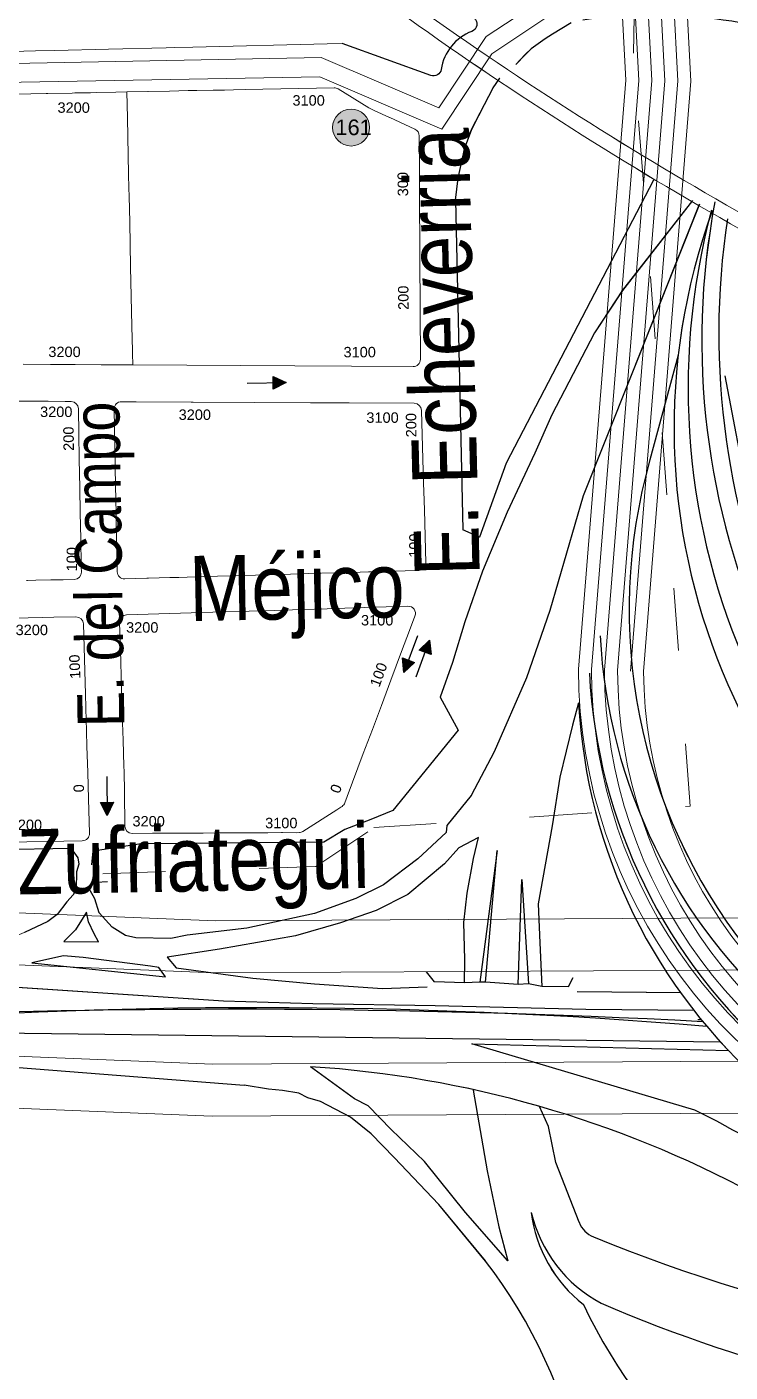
# Model space of a CAD drawing. Header units: millimetres. Extents: x 11558 to 23675, y 49449 to 61482.
# Drawn here: x 17405 to 17675, y 53173 to 53690 of the extents above; entities that cross this region are included whole.
import ezdxf

# ---------------------------------------------------------------- set-up
doc = ezdxf.new("R2010")
doc.units = ezdxf.units.MM
doc.linetypes.add('ACAD_ISO03W100', pattern=[30, 12, -18])
for name, color, linetype in [('0. autopistas', 254, 'Continuous'), ('0. plano base - nombres calles', 22, 'Continuous'), ('0. Plano Base - PLANO', 254, 'Continuous'), ('0. Plano base - sentido calles', 253, 'Continuous'), ('0. vias del tren', 252, 'VÍAS'), ('0.BARRIOS - DIVISIÓN', 12, 'ACAD_ISO03W100'), ('7. puesta en valor CC la lucila', 212, 'Continuous'), ('numeración', 7, 'Continuous')]:
    doc.layers.add(name, color=color, linetype=linetype)
for name, color, linetype, true_color in [('Linea 117 ida', 7, 'Continuous', 0x5c5c5c), ('Linea 117 vuelta', 7, 'Continuous', 0xdb0000), ('Linea 15 a Cap', 7, 'Continuous', 0x13f12d), ('Linea 161 ida', 7, 'Continuous', 0xd16b6b), ('linea 161 vuelta', 7, 'Continuous', 0x9d070c), ('Linea 194 ida', 7, 'Continuous', 0x8f148f), ('Linea 228 vuelta', 7, 'Continuous', 0x73a95b), ('Linea 28 ida', 7, 'Continuous', 0x1c825b), ('Linea 28 vuelta', 7, 'Continuous', 0x26cd1d), ('Linea 371', 7, 'Continuous', 0xfb0804), ('Linea 430', 7, 'Continuous', 0xdb7a0a), ('Linea 57 vuelta', 7, 'Continuous', 0x71160a)]:
    doc.layers.add(name, color=color, linetype=linetype, true_color=true_color)
doc.layers.get('7. puesta en valor CC la lucila').off()
doc.styles.get("Standard").update_dxf_attribs({"font": 'arial.ttf'})
doc.linetypes.add('VÍAS', pattern='A,0.15,[130,ltypeshp.shx,S=0.25,R=0,X=0,Y=0],0.15', length=0.3)

# ---------------------------------------------------------------- blocks, each defined once
blk = doc.blocks.new('MANZANAS')
at = {"layer": '0. Plano Base - PLANO', "color": 0, "linetype": 'Continuous', "lineweight": 5}
for p, q in [((5638035.02, 6176915.17), (5638030.67, 6176907.93)), ((5638029.01, 6176905.18), (5638026.01, 6176899.18)), ((5638030.67, 6176907.93), (5638029.01, 6176905.18)), ((5638026.01, 6176899.18), (5638025.01, 6176896.18)), ((5638025.01, 6176896.18), (5638023.5, 6176891.18)), ((5638019.99, 6176879.19), (5638020.49, 6176883.69)), ((5638019.97, 6176861.19), (5638019.99, 6176879.19)), ((5638090.99, 6176876.12), (5638090.87, 6176753.62)), ((5638107.86, 6176876.16), (5638099.94, 6176833.11)), ((5638110.82, 6176876.1), (5638122.87, 6176756.09)), ((5638020.96, 6176853.19), (5638019.97, 6176861.19)), ((5638023.95, 6176842.18), (5638020.96, 6176853.19)), ((5638026.95, 6176834.18), (5638023.95, 6176842.18)), ((5638026.95, 6176834.18), (5638087.84, 6176723.12)), ((5638099.94, 6176833.11), (5638097.93, 6176813.61)), ((5638149.93, 6176822.06), (5638179.9, 6176784.03)), ((5638130.42, 6176820.85), (5638139.27, 6176780.2)), ((5638097.93, 6176813.61), (5638097.89, 6176778.11)), ((5638097.89, 6176778.11), (5638098.88, 6176762.11)), ((5638098.88, 6176762.11), (5638099.85, 6176737.11)), ((5638122.87, 6176756.09), (5638131.83, 6176711.08)), ((5638090.87, 6176753.62), (5638094.84, 6176723.61)), ((5638099.85, 6176737.11), (5638101.83, 6176712.61)), ((5638094.84, 6176723.61), (5638087.84, 6176723.12)), ((5638101.83, 6176712.61), (5638104.81, 6176692.1)), ((5638131.83, 6176711.08), (5638135.8, 6176684.07)), ((5638104.81, 6176692.1), (5638107.79, 6176676.1)), ((5638135.8, 6176684.07), (5638137.77, 6176653.07)), ((5638157.97, 6176684.75), (5638159.79, 6176676.05)), ((5638107.79, 6176676.1), (5638109.78, 6176662.1)), ((5638159.79, 6176676.05), (5638164.77, 6176656.05)), ((5638109.78, 6176662.1), (5638121.77, 6176654.09)), ((5638121.77, 6176654.09), (5638113.73, 6176615.1)), ((5638137.77, 6176653.07), (5638137.75, 6176634.07)), ((5638164.77, 6176656.05), (5638170.76, 6176638.04)), ((5638170.76, 6176638.04), (5638179.73, 6176609.03)), ((5638137.75, 6176634.07), (5638134.74, 6176619.58)), ((5638147.74, 6176621.06), (5638142.73, 6176614.07)), ((5638149.73, 6176613.06), (5638147.74, 6176621.06)), ((5638113.73, 6176615.1), (5638107.73, 6176608.1)), ((5638135.73, 6176617.07), (5638130.72, 6176603.08)), ((5638134.74, 6176619.58), (5638135.73, 6176617.07)), ((5638156.3, 6176619.97), (5638173.69, 6176572.04)), ((5638175.69, 6176573.04), (5638156.3, 6176619.97)), ((5638142.73, 6176614.07), (5638140.72, 6176606.07)), ((5638153.72, 6176600.06), (5638149.73, 6176613.06)), ((5638169.89, 6176614.5), (5638190.7, 6176580.02)), ((5638187.2, 6176578.02), (5638169.89, 6176614.5)), ((5638107.73, 6176608.1), (5638100.72, 6176600.11)), ((5638140.72, 6176606.07), (5638133.71, 6176589.08)), ((5638179.73, 6176609.03), (5638187.21, 6176596.02)), ((5638100.72, 6176600.11), (5638095.71, 6176592.11)), ((5638130.72, 6176603.08), (5638123.71, 6176588.09)), ((5638157.71, 6176589.55), (5638153.72, 6176600.06)), ((5638244.15, 6176603.91), (5638208.7, 6176586)), ((5638251.7, 6176600.28), (5638214.7, 6176581.5)), ((5638187.21, 6176596.02), (5638195.7, 6176581.52)), ((5638254.72, 6176597.96), (5638255.73, 6176598.5)), ((5638164.7, 6176577.05), (5638157.71, 6176589.55)), ((5638181.96, 6176549.58), (5638270.64, 6176592.74)), ((5638204.71, 6176590.01), (5638204.7, 6176586.01)), ((5638123.71, 6176588.09), (5638116.7, 6176578.59)), ((5638133.71, 6176589.08), (5638125.7, 6176578.08)), ((5638204.7, 6176586.01), (5638195.7, 6176581.52)), ((5638214.7, 6176581.5), (5638162.68, 6176556.05)), ((5638190.7, 6176580.02), (5638187.2, 6176578.02)), ((5638195.7, 6176581.52), (5638190.7, 6176580.02)), ((5638116.7, 6176578.59), (5638105.19, 6176566.1)), ((5638125.7, 6176578.08), (5638115.69, 6176567.59)), ((5638168.69, 6176569.04), (5638164.7, 6176577.05)), ((5638187.2, 6176578.02), (5638175.69, 6176573.04)), ((5638168.69, 6176569.04), (5638158.18, 6176564.05)), ((5638173.69, 6176572.04), (5638168.69, 6176569.04)), ((5638175.69, 6176573.04), (5638173.69, 6176572.04)), ((5638105.19, 6176566.1), (5638084.67, 6176549.12)), ((5638115.69, 6176567.59), (5638102.67, 6176555.11)), ((5638158.18, 6176564.05), (5638153.69, 6176566.06)), ((5638269.77, 6176566.42), (5638181.96, 6176549.58)), ((5638279.2, 6176566.65), (5638269.77, 6176566.42)), ((5638284.18, 6176566.48), (5638279.2, 6176566.65)), ((5638141.67, 6176552.57), (5638156.68, 6176561.05)), ((5638102.67, 6176555.11), (5638079.16, 6176537.13)), ((5638162.68, 6176556.05), (5638120.65, 6176535.09)), ((5638117.66, 6176542.09), (5638141.67, 6176552.57)), ((5638028.93, 6176540.26), (5638025.35, 6176538.07)), ((5638095.65, 6176533.11), (5638117.66, 6176542.09)), ((5638222.65, 6176534.99), (5638216.12, 6176540.23)), ((5638120.65, 6176535.09), (5638089.64, 6176520.12)), ((5638190.65, 6176534.02), (5638209.63, 6176509)), ((5638231.64, 6176523.98), (5638222.65, 6176534.99)), ((5638250.15, 6176507.75), (5638231.64, 6176523.98)), ((5638151.63, 6176510.06), (5638130.98, 6176513.18)), ((5638157.63, 6176510.05), (5638151.63, 6176510.06)), ((5638169.63, 6176506.04), (5638157.63, 6176510.05)), ((5638209.63, 6176509), (5638223.61, 6176491.99)), ((5638131.62, 6176502.08), (5638125.62, 6176500.08)), ((5638135.62, 6176502.07), (5638131.62, 6176502.08)), ((5638140.62, 6176503.07), (5638135.62, 6176502.07)), ((5638153.62, 6176503.06), (5638140.62, 6176503.07)), ((5638163.62, 6176501.05), (5638153.62, 6176503.06)), ((5638186.62, 6176501.03), (5638169.63, 6176506.04)), ((5638120.62, 6176498.09), (5638111.62, 6176495.1)), ((5638125.62, 6176500.08), (5638120.62, 6176498.09)), ((5638175.62, 6176497.04), (5638163.62, 6176501.05)), ((5638199.11, 6176489.01), (5638175.62, 6176497.04)), ((5638209.61, 6176491), (5638186.62, 6176501.03)), ((5638232.6, 6176481.98), (5638209.61, 6176491)), ((5638223.61, 6176491.99), (5638232.6, 6176481.98)), ((5638225.1, 6176477.99), (5638199.11, 6176489.01))]:
    blk.add_line(p, q, dxfattribs=at)
at = {"layer": '0. Plano Base - PLANO', "color": 0, "linetype": 'VÍAS', "lineweight": 5, "ltscale": 4}
for points in [[(5636190.29, 6177920.23), (5636600.65, 6177660.36), (5637085.84, 6177354.16), (5637263.62, 6177241.21), (5637472.82, 6177111), (5637571.49, 6177049.28, 0.034614), (5637743.65, 6176957.49, 0.057202), (5637909.55, 6176905.02, 0.054556), (5638209.99, 6176880.02), (5638294.57, 6176887.04), (5638406.34, 6176909.92, 0.047981), (5638486.75, 6176934.6, 0.010506), (5638593.2, 6176981.47, 0.012553), (5638693.49, 6177031.26), (5639415.11, 6177447.42), (5639833.78, 6177688.18), (5639882.57, 6177713.3), (5639982.37, 6177752.6), (5640325.06, 6177892.29), (5640449.11, 6177927.35), (5640559.38, 6177958.52), (5640687.98, 6177992.86, -0.106625), (5640860.02, 6178001.21, -0.026161), (5640988.08, 6177973.08, -0.026161)], [(5636187.35, 6177915.58), (5636597.71, 6177655.71), (5637082.9, 6177349.51), (5637260.69, 6177236.55), (5637469.91, 6177106.33), (5637568.57, 6177044.61, 0.034614), (5637741.4, 6176952.47, 0.057202), (5637908.5, 6176899.62, 0.054584), (5638210.28, 6176874.52), (5638295.35, 6176881.59), (5638407.44, 6176904.53, 0.047981), (5638488.86, 6176929.52, 0.010506), (5638595.52, 6176976.48, 0.012565), (5638696.14, 6177026.44), (5639417.85, 6177442.65), (5639836.41, 6177683.35), (5639884.84, 6177708.29), (5639984.42, 6177747.49), (5640326.85, 6177887.08), (5640450.61, 6177922.06), (5640560.84, 6177953.22), (5640689.4, 6177987.55, -0.106625), (5640859.12, 6177995.78, -0.026161), (5640986.62, 6177967.77, 0.135104)]]:
    blk.add_lwpolyline(points, format="xyb", dxfattribs=at)
at = {"layer": '0. Plano Base - PLANO', "color": 0, "linetype": 'Continuous', "lineweight": 5}
for points in [[(5637960.59, 6176867.5), (5637955.51, 6176864.7), (5637910.31, 6176839.85), (5637904, 6176836.38), (5637901.35, 6176834.92), (5637881.9, 6176824.22), (5637863.87, 6176814.31), (5637857.27, 6176810.68), (5637849.44, 6176806.37)], [(5637853, 6176789.58), (5637868.48, 6176798.02), (5637869.05, 6176798.33), (5637877.26, 6176802.8), (5637878.17, 6176803.3), (5637878.58, 6176803.52), (5637883.52, 6176806.22), (5637885.56, 6176807.33), (5637892.07, 6176810.88), (5637895.74, 6176812.87), (5637900.52, 6176804.14), (5637910.89, 6176785.21), (5637913.49, 6176780.46), (5637914.96, 6176777.77), (5637919.77, 6176768.98), (5637928.03, 6176753.9), (5637938.96, 6176733.95), (5637943.5, 6176725.66), (5637943.97, 6176724.8), (5637946.1, 6176720.9), (5637935.25, 6176715.34), (5637926.38, 6176710.81), (5637917.96, 6176706.49), (5637908.57, 6176701.69)], [(5637670.64, 6176348.94), (5637653.46, 6176335.54), (5637647.45, 6176329.55), (5637640.45, 6176320.56), (5637637.44, 6176316.56), (5637635.44, 6176312.56), (5637634.43, 6176308.56), (5637634.42, 6176294.56), (5637635.42, 6176291.06), (5637635.42, 6176289.56), (5637637.41, 6176285.56), (5637638.41, 6176284.06), (5637699.29, 6176213.5), (5637790.45, 6176320.41), (5637814.47, 6176341.39), (5637846.49, 6176365.36), (5637904.03, 6176403.3), (5637938.55, 6176425.27), (5637978.57, 6176449.23), (5638266.28, 6176594.29)], [(5638020.66, 6176543.19), (5638018.67, 6176548.19), (5638033.68, 6176559.17), (5638095.71, 6176592.11)], [(5638084.67, 6176549.12), (5638065.66, 6176536.14), (5638060.65, 6176532.15), (5638048.65, 6176526.16), (5638044.65, 6176525.16), (5638038.65, 6176525.67), (5638031.65, 6176528.18), (5638027.65, 6176532.18), (5638024.65, 6176534.18)], [(5637799, 6176426.69), (5637874.09, 6176470.33), (5638010.66, 6176545.2), (5638014.66, 6176543.19), (5638016.16, 6176541.19), (5638016.66, 6176538.19), (5638019.65, 6176532.19), (5638019.65, 6176529.69), (5638018.65, 6176526.19), (5638017.64, 6176520.19), (5638015.64, 6176516.19), (5638009.63, 6176508.2), (5638004.62, 6176502.2), (5637994.61, 6176492.21), (5637973.6, 6176479.23), (5637942.58, 6176463.26), (5637909.57, 6176446.29), (5637871.55, 6176428.33), (5637845.54, 6176414.36), (5637811.52, 6176396.39), (5637778.5, 6176376.42)], [(5638079.16, 6176537.13), (5638062.65, 6176525.15), (5638067.64, 6176523.14), (5638095.65, 6176533.11)], [(5638089.64, 6176520.12), (5637960.08, 6176463.25), (5637933.57, 6176451.77), (5637904.06, 6176437.3), (5637868.54, 6176419.33), (5637847.53, 6176408.35), (5637824.52, 6176395.38), (5637801.51, 6176381.4), (5637781.49, 6176368.42), (5637675.41, 6176288.02), (5637653.69, 6176266.34)], [(5638111.62, 6176495.1), (5637972.56, 6176436.23), (5637941.54, 6176420.26), (5637912.53, 6176402.29), (5637882.51, 6176382.32), (5637848.48, 6176356.35), (5637823.46, 6176336.38), (5637801.44, 6176316.4), (5637781.42, 6176296.42), (5637761.4, 6176273.44), (5637746.39, 6176258.45), (5637727.36, 6176232.47), (5637706.09, 6176205.62), (5637719.4, 6176186.69), (5637770.73, 6176284.15)]]:
    blk.add_lwpolyline(points, dxfattribs=at)
at = {"layer": '0. Plano Base - PLANO', "color": 0}
blk.add_lwpolyline([(5637971.83, 6176906.12), (5638001.08, 6176899.59, -0.57325), (5638002.66, 6176894.66, 0.271821), (5637998.94, 6176876.28, -0.473165), (5637996.5, 6176872.33), (5637960.59, 6176867.5)], format="xyb", dxfattribs=at)
at = {"layer": '0. Plano Base - PLANO', "color": 0, "linetype": 'Continuous', "lineweight": 5}
for points in [[(5638003.19, 6176849.73), (5638009.46, 6176837.83), (5638011.95, 6176833.11), (5638013.38, 6176830.39), (5638024.41, 6176809.43), (5638034.74, 6176789.8), (5638043.18, 6176773.76, -0.417589), (5638041.98, 6176769.96), (5638020.95, 6176759.2), (5638001.57, 6176749.28), (5637946.1, 6176720.9), (5637943.97, 6176724.8), (5637943.5, 6176725.66), (5637938.96, 6176733.95), (5637928.03, 6176753.9), (5637919.77, 6176768.98), (5637914.96, 6176777.77), (5637913.49, 6176780.46), (5637910.89, 6176785.21), (5637900.52, 6176804.14), (5637895.74, 6176812.87), (5637902.88, 6176816.76), (5637902.98, 6176816.81), (5637910.12, 6176820.71), (5637916.43, 6176824.19), (5637919.36, 6176825.81), (5637924.84, 6176828.73), (5637928.75, 6176830.86), (5637931.71, 6176832.47), (5637935.64, 6176834.61), (5637965.71, 6176851, -0.144672), (5637967.26, 6176851.33), (5637981.05, 6176850.28), (5637983.42, 6176850.4), (5637989.81, 6176850.7), (5637989.93, 6176850.71), (5638000.58, 6176851.22, -0.291474)], [(5638080.06, 6176701.53), (5638070.81, 6176696.38), (5638068.95, 6176695.34), (5638068.42, 6176695.05), (5638064.29, 6176692.75), (5638063.17, 6176692.12), (5638060.37, 6176690.57), (5638056.02, 6176688.15), (5638051.69, 6176685.74), (5638042.89, 6176680.84), (5638034.04, 6176675.91), (5638025.23, 6176671.01), (5638017.03, 6176666.44), (5638007.85, 6176661.34), (5637999.41, 6176656.64), (5637996.35, 6176654.93), (5637989.27, 6176650.99), (5637988.65, 6176650.65), (5637981.23, 6176646.52, -0.417162), (5637977.41, 6176647.63), (5637972.56, 6176656.56), (5637971.37, 6176658.75), (5637968.41, 6176664.2), (5637966.65, 6176667.43), (5637961.66, 6176676.61), (5637947.57, 6176702.53, -0.421336), (5637948.76, 6176706.35), (5637950.08, 6176707.03), (5637952.14, 6176708.09), (5637953.77, 6176708.92), (5637972.62, 6176718.58), (5637973.25, 6176718.91), (5637994.26, 6176729.68), (5638013.42, 6176739.49), (5638026.6, 6176746.25), (5638048.88, 6176757.67, -0.404), (5638052.6, 6176756.54), (5638066.23, 6176732.11), (5638067.78, 6176729.32), (5638071.18, 6176723.22), (5638081.15, 6176705.34, -0.414433)], [(5638025.03, 6176562.26), (5638018.86, 6176573.84), (5638015.12, 6176580.74), (5638014.14, 6176582.5), (5638009.22, 6176591.29), (5638004.36, 6176600), (5637999.43, 6176608.82), (5637999.28, 6176609.09), (5637994.78, 6176617.14), (5637994.41, 6176617.81), (5637987.16, 6176630.78, -0.414064), (5637988.24, 6176634.59), (5638020.77, 6176652.78), (5638029.37, 6176657.59), (5638037.81, 6176662.31), (5638046.91, 6176667.4), (5638055.54, 6176672.23), (5638064.47, 6176677.22), (5638082.65, 6176687.39, -0.533566), (5638086.79, 6176685.28), (5638087.49, 6176679.47), (5638088.54, 6176670.82), (5638089.95, 6176659.13), (5638091.19, 6176648.88), (5638092.36, 6176639.12), (5638093.55, 6176629.25), (5638095.67, 6176611.75), (5638095.97, 6176609.23, -0.161571), (5638095.62, 6176607.5), (5638095.34, 6176607.02), (5638094.41, 6176605.39), (5638086.75, 6176592.04, -0.132892), (5638085.72, 6176591), (5638084.62, 6176590.37), (5638079.95, 6176588), (5638079.63, 6176587.83), (5638074.99, 6176585.39), (5638057.31, 6176576.09), (5638053.04, 6176573.84), (5638044.29, 6176569.24), (5638035.75, 6176564.75), (5638028.81, 6176561.1, -0.412675)]]:
    blk.add_lwpolyline(points, format="xyb", close=True, dxfattribs=at)
for points in [[(5637912.72, 6176687.86), (5637921.52, 6176692.39), (5637923.71, 6176693.52), (5637929.49, 6176696.5), (5637931.61, 6176697.52, -0.399441), (5637935.28, 6176696.33), (5637939.87, 6176687.9), (5637944.54, 6176679.3), (5637949.77, 6176669.66), (5637954.41, 6176661.13), (5637959.14, 6176652.43), (5637960.82, 6176649.32), (5637962.4, 6176646.4), (5637962.77, 6176645.73), (5637964.25, 6176643), (5637965.23, 6176641.2, -0.412896), (5637964.12, 6176637.41), (5637960.37, 6176635.35), (5637959.83, 6176635.06), (5637957.21, 6176633.62), (5637956.24, 6176633.08), (5637951.2, 6176630.32), (5637948.34, 6176628.75), (5637948.05, 6176628.59)], [(5637946.53, 6176611.47), (5637955.21, 6176616.2), (5637960.05, 6176618.83), (5637963.85, 6176620.9), (5637971.34, 6176624.97, -0.411352), (5637975.13, 6176623.87), (5637988.28, 6176600.24), (5637993.23, 6176591.36), (5637994.85, 6176588.45), (5637995.24, 6176587.75), (5637997.99, 6176582.82), (5638002.9, 6176573.99), (5638007.8, 6176565.2), (5638014.27, 6176553.57, -0.417036), (5638013.16, 6176549.75), (5637988.25, 6176536.19)]]:
    blk.add_lwpolyline(points, format="xyb", dxfattribs=at)
for points in [[(5637978.57, 6176617.69), (5637978.57, 6176617.69)], [(5638036.64, 6176518.17), (5638033.64, 6176520.17), (5638029.64, 6176523.18), (5638027.15, 6176526.18), (5638026.64, 6176518.18), (5638024.63, 6176512.18)], [(5638065.64, 6176518.14), (5638061.64, 6176520.15), (5638058.64, 6176519.15), (5638034.13, 6176510.17), (5638027.13, 6176507.18), (5638017.62, 6176499.19)]]:
    blk.add_lwpolyline(points, close=True, dxfattribs=at)
for centre, radius, start, end in [((5638152.82, 6176756.83), 197.72, 93.9904, 125.3141), ((5638388.83, 6176961.37), 285.06, 196.6715, 266.7208), ((5638374.77, 6176933.65), 265.06, 192.5403, 270.571), ((5638359.59, 6176908.31), 245.29, 187.5461, 272.0812), ((5638401.31, 6176971.08), 294.1, 198.8436, 264.5192), ((5638345.35, 6176822.38), 210.35, 191.5694, 299.758), ((5638334.03, 6176817.58), 209.51, 210.4537, 302.971), ((5638200.02, 6177135.87), 633.18, 275.22246, 317.60881), ((5638337.01, 6176802.89), 209.51, 210.4537, 302.971), ((5638338.58, 6176790.94), 209.51, 210.4537, 302.971), ((5638228.29, 6177069.39), 586.97, 274.26905, 310.91787), ((5639692.48, 6173440.39), 3468.71, 114.44965, 125.78562), ((5639049.85, 6174701.79), 2053.7, 112.64845, 131.76481), ((5638286.44, 6176608.18), 41.76, 266.8967, 321.2156), ((5638298.55, 6176133.26), 415.23, 89.166, 113.8013), ((5638256.75, 6176515.27), 10, 228.7583, 275.2225), ((5638272.57, 6176537.5), 53.45, 220.7085, 269.3703), ((5638276.05, 6176532.99), 53.45, 214.5966, 259.3103), ((5638141.03, 6176298.21), 198.46, 14.1985, 64.9389), ((5638398.24, 6176656.57), 220.15, 233.1246, 277.6513)]:
    blk.add_arc(centre, radius, start, end, dxfattribs=at)
blk = doc.blocks.new('161vuelta')
at = {"layer": 'linea 161 vuelta', "lineweight": 211, "true_color": 0xededed}
h = blk.add_hatch(color=7, dxfattribs=at)
h.dxf.hatch_style = 1
edge = h.paths.add_edge_path()
edge.add_arc((0, 0), 7.11, 0, 360)
at = {"layer": 'linea 161 vuelta', "lineweight": 9}
blk.add_circle((0, 0), 7.11, dxfattribs=at)
at = {"layer": 'linea 161 vuelta', "lineweight": 9, "insert": (-6.03, 3.07), "char_height": 6, "attachment_point": 1}
blk.add_mtext_dynamic_manual_height_columns('161', width=16.4579, gutter_width=12.5, heights=[0], dxfattribs=at)

msp = doc.modelspace()

# ---------------------------------------------------------------- hatches: boundary and pattern name
at = {"layer": '0. Plano base - sentido calles', "linetype": 'Continuous', "lineweight": 25, "ltscale": 2, "true_color": 0x1a1a1a}
h = msp.add_hatch(color=250, dxfattribs=at)
h.dxf.hatch_style = 1
h.paths.add_polyline_path([(17504.41, 53553.15), (17499.36, 53555.56), (17499.41, 53553.07)])
h.paths.add_polyline_path([(17504.41, 53553.15), (17499.41, 53553.07), (17499.45, 53550.57)])
h = msp.add_hatch(color=250, dxfattribs=at)
h.dxf.hatch_style = 1
h.paths.add_polyline_path([(17559.55, 53454.21), (17555.48, 53450.38), (17557.82, 53449.52)])
h.paths.add_polyline_path([(17559.55, 53454.21), (17557.82, 53449.52), (17560.17, 53448.66)])
h = msp.add_hatch(color=250, dxfattribs=at)
h.dxf.hatch_style = 1
h.paths.add_polyline_path([(17549.68, 53441.86), (17553.75, 53445.69), (17551.41, 53446.55)])
h.paths.add_polyline_path([(17549.68, 53441.86), (17551.41, 53446.55), (17549.06, 53447.41)])
h = msp.add_hatch(color=250, dxfattribs=at)
h.dxf.hatch_style = 1
h.paths.add_polyline_path([(17435.68, 53386.92), (17438.11, 53391.96), (17435.61, 53391.92)])
h.paths.add_polyline_path([(17435.68, 53386.92), (17435.61, 53391.92), (17433.11, 53391.89)])

# ---------------------------------------------------------------- linework, layer by layer
at = {"layer": '0. autopistas'}
for p, q in [((17613.95, 53691.35), (17606.75, 53686.93)), ((17604.01, 53685.25), (17598.58, 53681.31)), ((17606.75, 53686.93), (17604.01, 53685.25)), ((17596.31, 53679.11), (17592.67, 53675.37)), ((17598.58, 53681.31), (17596.31, 53679.11)), ((17584.02, 53666.34), (17586.54, 53670.1)), ((17575.7, 53650.38), (17584.02, 53666.34)), ((17572.9, 53642.82), (17575.7, 53650.38)), ((17570.48, 53631.68), (17572.9, 53642.82)), ((17569.44, 53623.2), (17570.48, 53631.68)), ((17645.6, 53630.89), (17589.02, 53522.24)), ((17569.44, 53623.2), (17572.27, 53496.57)), ((17663.2, 53621.73), (17618.56, 53509.68)), ((17660.6, 53623.15), (17633.73, 53588.59)), ((17633.73, 53588.59), (17622.95, 53572.22)), ((17622.95, 53572.22), (17606.55, 53540.74)), ((17655.12, 53563.67), (17644.23, 53523.51)), ((17672.99, 53555.74), (17682.05, 53508.18)), ((17606.55, 53540.74), (17600.04, 53526.08)), ((17600.04, 53526.08), (17589.38, 53503.45)), ((17589.02, 53522.24), (17578.71, 53493.78)), ((17618.56, 53509.68), (17605.76, 53465.61)), ((17589.38, 53503.45), (17579.84, 53480.79)), ((17578.71, 53493.78), (17572.27, 53496.57)), ((17579.84, 53480.79), (17573.03, 53461.23)), ((17573.03, 53461.23), (17568.3, 53445.65)), ((17605.76, 53465.61), (17596.83, 53439.81)), ((17568.3, 53445.65), (17563.61, 53432.31)), ((17596.83, 53439.81), (17584.29, 53411.39)), ((17563.61, 53432.31), (17570.56, 53419.67)), ((17616.82, 53430.19), (17614.42, 53421.63)), ((17570.56, 53419.67), (17545.45, 53388.78)), ((17614.42, 53421.63), (17609.62, 53401.58)), ((17584.29, 53411.39), (17575.51, 53394.54)), ((17609.62, 53401.58), (17606.63, 53382.85)), ((17575.51, 53394.54), (17566.15, 53383.07)), ((17545.45, 53388.78), (17536.9, 53385.34)), ((17536.9, 53385.34), (17526.99, 53381.48)), ((17526.99, 53381.48), (17518.86, 53376.69)), ((17565.89, 53380.39), (17554.99, 53370.28)), ((17566.15, 53383.07), (17565.89, 53380.39)), ((17578.38, 53378.39), (17570.71, 53374.49)), ((17576.46, 53370.37), (17578.38, 53378.39)), ((17606.63, 53382.85), (17601.22, 53352.97)), ((17421.76, 53374.27), (17266.05, 53370.79)), ((17421.76, 53374.27), (17424.39, 53370.64)), ((17429.71, 53367.87), (17430.24, 53373.23)), ((17448.63, 53376.06), (17430.24, 53373.23)), ((17518.86, 53376.69), (17448.63, 53376.06)), ((17570.71, 53374.49), (17565.24, 53368.32)), ((17585.47, 53373.48), (17578.8, 53322.92)), ((17581.04, 53322.89), (17585.47, 53373.48)), ((17424.79, 53368.18), (17423.85, 53365.29)), ((17424.39, 53370.64), (17424.79, 53368.18)), ((17554.99, 53370.28), (17541.85, 53360.21)), ((17565.24, 53368.32), (17551.18, 53356.48)), ((17574, 53357), (17576.46, 53370.37)), ((17423.85, 53365.29), (17423.74, 53358.58)), ((17423.74, 53358.58), (17422.59, 53356.36)), ((17430.84, 53354.88), (17429.1, 53358.04)), ((17541.85, 53360.21), (17531.25, 53355.02)), ((17593.55, 53322.01), (17595.01, 53362.36)), ((17595.01, 53362.36), (17597.58, 53322.17)), ((17420.08, 53353.72), (17416.42, 53348.86)), ((17422.59, 53356.36), (17420.08, 53353.72)), ((17432.54, 53349.49), (17430.84, 53354.88)), ((17531.25, 53355.02), (17515.28, 53349.24)), ((17551.18, 53356.48), (17539, 53350.42)), ((17572.7, 53345.84), (17574, 53357)), ((17601.22, 53352.97), (17601.86, 53337.97)), ((17416.42, 53348.86), (17412.8, 53346.23)), ((17427.62, 53349.79), (17423.48, 53342.93)), ((17428.45, 53345.98), (17427.62, 53349.79)), ((17437.59, 53344.04), (17432.54, 53349.49)), ((17515.28, 53349.24), (17489.24, 53343.63)), ((17539, 53350.42), (17525.28, 53345.72)), ((17412.8, 53346.23), (17403.79, 53341.91)), ((17423.48, 53342.93), (17418.94, 53338.53)), ((17430.62, 53341.47), (17428.45, 53345.98)), ((17442.68, 53340.82), (17437.59, 53344.04)), ((17489.24, 53343.63), (17466.39, 53340.88)), ((17525.28, 53345.72), (17507.98, 53340.64)), ((17573.13, 53331.52), (17572.7, 53345.84)), ((17418.94, 53338.53), (17432.35, 53338.31)), ((17432.35, 53338.31), (17430.62, 53341.47)), ((17446.69, 53339.86), (17442.68, 53340.82)), ((17460.11, 53339.64), (17446.69, 53339.86)), ((17466.39, 53340.88), (17460.11, 53339.64)), ((17507.98, 53340.64), (17478.82, 53335.53)), ((17601.86, 53337.97), (17602.71, 53321.19)), ((17418.85, 53332.94), (17406.72, 53330.23)), ((17426.44, 53332.37), (17418.85, 53332.94)), ((17452.33, 53329.03), (17426.44, 53332.37)), ((17478.82, 53335.53), (17458.65, 53332.51)), ((17458.65, 53332.51), (17462.16, 53328.42)), ((17572.98, 53322.57), (17573.13, 53331.52)), ((17406.72, 53330.23), (17458.07, 53324.91)), ((17455.45, 53328.54), (17452.33, 53329.03)), ((17458.07, 53324.91), (17455.45, 53328.54)), ((17462.16, 53328.42), (17491.61, 53324.36)), ((17561.36, 53322.99), (17558.29, 53326.84)), ((17480.28, 53315.6), (17339.1, 53324.86)), ((17491.61, 53324.36), (17515.28, 53322.18)), ((17515.28, 53322.18), (17541.42, 53320.41)), ((17572.98, 53322.57), (17561.36, 53322.99)), ((17578.8, 53322.92), (17572.98, 53322.57)), ((17581.04, 53322.89), (17578.8, 53322.92)), ((17593.55, 53322.01), (17581.04, 53322.89)), ((17597.58, 53322.17), (17593.55, 53322.01)), ((17602.71, 53321.19), (17597.58, 53322.17)), ((17612.77, 53321.02), (17602.71, 53321.19)), ((17614.61, 53324.57), (17612.77, 53321.02)), ((17541.42, 53320.41), (17558.65, 53321.02)), ((17656.03, 53318.72), (17616.31, 53319.17)), ((17514.71, 53314.59), (17480.28, 53315.6)), ((17561.66, 53313.81), (17514.71, 53314.59)), ((17619.56, 53312.41), (17561.66, 53313.81)), ((17661.05, 53312.02), (17619.56, 53312.41)), ((17662.66, 53308.57), (17663.81, 53308.58)), ((17349.04, 53303.9), (17671.23, 53299.98)), ((17575.79, 53299.18), (17674.38, 53296.6)), ((17661.47, 53273.65), (17575.79, 53299.18)), ((17337.71, 53295.14), (17488.25, 53283.27)), ((17530.65, 53278.1), (17513.77, 53290.38)), ((17497.62, 53281.77), (17488.25, 53283.27)), ((17502.98, 53281.24), (17497.62, 53281.77)), ((17509.22, 53280.24), (17502.98, 53281.24)), ((17512.77, 53278.39), (17509.22, 53280.24)), ((17576.33, 53281.37), (17581.64, 53250.42)), ((17517.67, 53276.97), (17512.77, 53278.39)), ((17529.2, 53270.96), (17517.67, 53276.97)), ((17535.98, 53275.32), (17530.65, 53278.1)), ((17544.77, 53266.23), (17535.98, 53275.32)), ((17605.17, 53267.47), (17601.79, 53275.13)), ((17537.14, 53264.57), (17529.2, 53270.96)), ((17669.95, 53269.5), (17661.47, 53273.65)), ((17674.28, 53267.05), (17669.95, 53269.5)), ((17545.94, 53255.48), (17537.14, 53264.57)), ((17557.54, 53253.95), (17544.77, 53266.23)), ((17608.08, 53253.56), (17605.17, 53267.47)), ((17563.08, 53237.53), (17545.94, 53255.48)), ((17573.32, 53234.45), (17557.54, 53253.95)), ((17581.64, 53250.42), (17586.2, 53228.87)), ((17617.02, 53230.63), (17608.08, 53253.56)), ((17581.06, 53215.76), (17563.08, 53237.53)), ((17589.56, 53215.85), (17573.32, 53234.45)), ((17586.2, 53228.87), (17589.56, 53215.85))]:
    msp.add_line(p, q, dxfattribs=at)
at = {"layer": '0. autopistas', "linetype": 'ByBlock'}
msp.add_line((17435.69, 53361.46), (17431.51, 53361.17), dxfattribs=at)
at = {"layer": '0. autopistas'}
for centre, radius, start, end in [((17645.48, 53496.53), 197.72, 66.5368, 97.8605), ((17949.21, 53569.23), 285.06, 169.2178, 239.2672), ((17898.8, 53535.62), 245.29, 160.0924, 244.6276), ((17923.95, 53551.11), 265.06, 165.0866, 243.1174), ((17964.76, 53572.09), 294.1, 171.39, 237.0656), ((17846.55, 53465.94), 210.35, 164.1157, 272.3043), ((17834.29, 53466.9), 209.51, 183.0001, 275.5174), ((17830.16, 53452.48), 209.51, 183.0001, 275.5174), ((17826.04, 53441.15), 209.51, 183.0001, 275.5174), ((17482.77, 49843.74), 3468.71, 86.996, 98.33197), ((17494.05, 51259.36), 2053.7, 85.19479, 104.31115), ((17487.32, 52876), 415.23, 61.7124, 86.3476), ((17695.52, 53303.02), 41.76, 239.443, 293.762), ((17650.63, 53246.69), 53.45, 193.2549, 241.9166), ((17651.64, 53241.08), 53.45, 187.143, 231.8566), ((17626.34, 53234.26), 10, 201.3047, 247.7688), ((17862.11, 53811.12), 633.18, 247.76881, 290.15516), ((17423.58, 53094.99), 198.46, 346.7449, 37.4853), ((17817.04, 53294.41), 220.15, 205.671, 250.1977), ((17856.55, 53739.1), 586.97, 246.8154, 283.46421)]:
    msp.add_arc(centre, radius, start, end, dxfattribs=at)
at = {"layer": '0. Plano base - sentido calles', "color": 250, "linetype": 'Continuous', "lineweight": 25, "ltscale": 2, "true_color": 0x1a1a1a}
for points in [[(17489.41, 53552.9), (17504.41, 53553.15), (17499.45, 53550.57), (17499.36, 53555.56), (17504.41, 53553.15)], [(17554.85, 53455.94), (17549.68, 53441.86), (17549.06, 53447.41), (17553.75, 53445.69), (17549.68, 53441.86)], [(17554.38, 53440.13), (17559.55, 53454.21), (17560.17, 53448.66), (17555.48, 53450.38), (17559.55, 53454.21)], [(17435.48, 53401.92), (17435.68, 53386.92), (17433.11, 53391.89), (17438.11, 53391.96), (17435.68, 53386.92)]]:
    msp.add_lwpolyline(points, dxfattribs=at)
at = {"layer": '0. vias del tren', "color": 252, "lineweight": 13, "ltscale": 2}
for points in [[(16435.57, 55430.93), (16679.91, 55011.13), (16969.3, 54515.73), (17074.98, 54333.52), (17200.61, 54121.51), (17259.7, 54021.26, 0.034614), (17370.59, 53859.81, 0.057202), (17494.5, 53735.88, 0.054584), (17750.73, 53574.47), (17829.47, 53541.52), (17939.52, 53510.21, 0.047981), (18023.3, 53494.85, 0.010506), (18139.59, 53487.34, 0.012565), (18251.92, 53485.29), (19084.23, 53521.9), (19566.63, 53542.52), (19621.1, 53542.32), (19727.53, 53531.2), (20095.76, 53497.2), (20221.71, 53471.18), (20333.89, 53448.01), (20463.8, 53419.21, -0.106625), (20618.2, 53348.27, -0.026161), (20718.43, 53264.63, 0.135104)], [(16440.33, 55433.7), (16684.66, 55013.9), (16974.05, 54518.5), (17079.73, 54336.31), (17205.34, 54124.31), (17264.44, 54024.05, 0.034614), (17374.9, 53863.23, 0.057202), (17497.92, 53740.19, 0.054556), (17753, 53579.49), (17831.29, 53546.72), (17941.03, 53515.5, 0.047981), (18023.76, 53500.33, 0.010506), (18139.83, 53492.84, 0.012553), (18251.78, 53490.79), (19083.99, 53527.39), (19566.52, 53548.02), (19621.39, 53547.82), (19728.07, 53536.67), (20096.57, 53502.64), (20222.82, 53476.57), (20335.04, 53453.39), (20464.99, 53424.58, -0.106625), (20621.5, 53352.67, -0.026161), (20722.17, 53268.66, -0.026161)]]:
    msp.add_lwpolyline(points, format="xyb", dxfattribs=at)
at = {"layer": '0.BARRIOS - DIVISIÓN', "color": 14, "lineweight": 18, "ltscale": 2}
for points in [[(19746.68, 55789.02), (19726.12, 55476.55), (19705.29, 55342.21), (19682.91, 54948.63), (19661.94, 54643.15), (19640.4, 54304.03), (19607.91, 53959.65), (19567.75, 53570.63), (19550.03, 53389.45), (19077.25, 53357.53), (18962.05, 53342.81), (18817.78, 53351.07), (18595.68, 53358.57), (18202.92, 53380.53), (17765.7, 53372.91), (17659.73, 53390.45), (17637.92, 53679.7), (17639.89, 53799.72), (17625.59, 53940.22), (17597.55, 54075.9), (17579.24, 54125.09), (17580.44, 54241.86), (17585.92, 54374.44), (17552.48, 55699.13)], [(16143.57, 52644.27), (16954.31, 53347.77), (17515.76, 53367.33), (17538.11, 53382.21), (17659.73, 53390.45), (17637.92, 53679.7), (17639.89, 53799.72), (17625.59, 53940.22), (17597.55, 54075.9), (17579.24, 54125.09), (17580.44, 54241.86), (17585.92, 54374.44), (14987.64, 54310.9)]]:
    msp.add_lwpolyline(points, dxfattribs=at)
at = {"layer": 'Linea 117 ida', "lineweight": 15}
msp.add_lwpolyline([(18877.19, 53361.74), (18770.35, 53364.6), (18678.3, 53366.54), (18567.06, 53368.49), (18502.78, 53367.52), (18394.42, 53374.76), (18317.43, 53374.12), (18240.14, 53373.48), (18102.99, 53369.86), (17914.36, 53350.56), (17767.89, 53348.04), (17477.23, 53346.4), (17315.6, 53352.99), (17145.51, 53348.79), (17024.63, 53329.77), (16955.93, 53309), (16833.1, 53226.8), (16693.51, 53088.07), (16519.32, 52930.65)], dxfattribs=at)
at = {"layer": 'Linea 117 vuelta', "lineweight": 15}
msp.add_lwpolyline([(18877.03, 53286.72), (18768.56, 53289.62), (18676.85, 53291.55), (18566.97, 53293.48), (18500.84, 53292.48), (18392.23, 53299.74), (18318.06, 53299.12), (18241.44, 53298.49), (18107.8, 53294.96), (17918.83, 53275.62), (17768.75, 53273.04), (17475.92, 53271.39), (17314.99, 53277.95), (17152.29, 53273.94), (17041.4, 53256.49), (16988.35, 53240.45), (16880.83, 53168.5), (16745.11, 53033.62), (16568.7, 52874.19)], dxfattribs=at)
at = {"layer": 'Linea 15 a Cap', "lineweight": 15}
msp.add_lwpolyline([(18877.05, 53299.72), (18768.87, 53302.62), (18677.1, 53304.55), (18566.98, 53306.48), (18503.23, 53305.52), (18390.76, 53303.76), (18311.55, 53300.87), (18247.8, 53294.11), (18113.53, 53276.73), (17915.51, 53247.77), (17757.95, 53258.57, -0.327339), (17621.75, 53442.94), (17639.94, 53669.21), (17631.12, 53836.68), (17611.1, 54018.07), (17583.77, 54155.58), (17556.37, 54318.32)], format="xyb", dxfattribs=at)
at = {"layer": 'Linea 161 ida', "lineweight": 15}
msp.add_lwpolyline([(15038.53, 53630.5), (15295.58, 53649.16), (15371.25, 53654.67), (15484.23, 53659.53), (15810.17, 53662.07), (16225.4, 53664.88), (16529.57, 53667.04), (16965.89, 53670.07), (17201.7, 53671.86), (17517.89, 53678), (17563.08, 53658.66), (17581.23, 53686.03), (17603.13, 53700.55), (17634.67, 53705.92), (17684.92, 53701.24), (17730.71, 53684.71), (17931.54, 53691), (18114.3, 53694.88), (18298.16, 53701.83), (18520.75, 53709.01), (18726.26, 53714.34), (19024.98, 53724), (19387.6, 53734.8), (19584.12, 53739.87)], dxfattribs=at)
at = {"layer": 'linea 161 vuelta', "lineweight": 15}
msp.add_lwpolyline([(15038.75, 53623.07), (15295.8, 53641.74), (15371.42, 53647.24), (15484.3, 53652.1), (15810.19, 53654.64), (16225.53, 53658.24), (16529.77, 53660.88), (16966.01, 53664.43), (17201.71, 53664.96), (17517.3, 53670.55), (17564.2, 53650.49), (17583.4, 53679.44), (17604.26, 53693.26), (17634.79, 53698.47), (17684.26, 53693.86), (17730.22, 53677.26), (17931.84, 53682.37), (18114.38, 53687.45), (18298.11, 53692.27), (18521.07, 53699.63), (18726.15, 53705.18), (19024.76, 53715.48), (19386.98, 53724.26), (19578.21, 53730.44)], dxfattribs=at)
at = {"layer": 'Linea 194 ida', "lineweight": 15}
msp.add_lwpolyline([(18877.08, 53309.73), (18769.11, 53312.62), (18677.29, 53314.55), (18566.99, 53316.48), (18502.97, 53315.51), (18390.94, 53316.13), (18309.79, 53314.8), (18247.45, 53312.87), (18110.15, 53293.86), (17916.88, 53273.32), (17760.32, 53268.31, -0.325758), (17631.75, 53442.57), (17649.96, 53669.07), (17641.09, 53837.49), (17621, 54019.6), (17593.6, 54157.39), (17566.31, 54319.47)], format="xyb", dxfattribs=at)
at = {"layer": 'Linea 228 vuelta', "lineweight": 15}
msp.add_lwpolyline([(18877.06, 53304.73), (18768.99, 53307.62), (18677.2, 53309.55), (18566.99, 53311.48), (18503, 53310.51), (18390.96, 53311.13), (18309.91, 53309.8), (18247.87, 53307.88), (18110.76, 53288.9), (17917.23, 53268.33), (17759.63, 53263.28, -0.327331), (17626.75, 53442.75), (17644.95, 53669.14), (17636.11, 53837.09), (17616.05, 54018.84), (17588.68, 54156.48), (17561.34, 54318.9)], format="xyb", dxfattribs=at)
at = {"layer": 'Linea 28 ida', "lineweight": 15}
msp.add_lwpolyline([(18877.07, 53306.73), (18769.03, 53309.62), (18677.24, 53311.55), (18566.99, 53313.48), (18501.36, 53312.49), (18392.82, 53319.75), (18317.89, 53319.12), (18241.1, 53318.49), (18106.52, 53314.93), (17917.64, 53295.61), (17768.52, 53293.04), (17476.27, 53291.39), (17315.15, 53297.96), (17150.48, 53293.9), (17036.92, 53276.03), (16979.7, 53258.73), (16868.1, 53184.05), (16731.35, 53048.14), (16555.53, 52889.24)], dxfattribs=at)
at = {"layer": 'Linea 28 vuelta', "lineweight": 15}
msp.add_lwpolyline([(18877.14, 53341.74), (18769.87, 53344.61), (18677.91, 53346.54), (18567.03, 53348.49), (18502.27, 53347.51), (18393.84, 53354.76), (18317.6, 53354.12), (18240.49, 53353.49), (18104.27, 53349.88), (17915.55, 53330.57), (17768.12, 53328.04), (17476.88, 53326.39), (17315.44, 53332.98), (17147.32, 53328.83), (17029.1, 53310.23), (16964.58, 53290.72), (16845.83, 53211.26), (16707.27, 53073.55), (16532.49, 52915.59)], dxfattribs=at)
at = {"layer": 'Linea 371', "lineweight": 15}
msp.add_lwpolyline([(17636.76, 53442.38), (17654.97, 53669), (17646.08, 53837.9), (17625.94, 54020.36), (17598.52, 54158.29), (17571.29, 54320.05), (17564.97, 54418.29), (17554.93, 54751.7), (17549.46, 55016.66), (17539.1, 55438.89), (17520.73, 55746.56), (17504.2, 56100.84), (17492.27, 56379.59), (17481.18, 56615.22), (17463.51, 56703.48), (17379.95, 57107.41), (17326.61, 57371.38), (17274.12, 57567.38), (17230.04, 57711.91), (17164.68, 57798.69), (17136.71, 57844.98), (17111.1, 57931.49), (17102.76, 58035.15), (16974.79, 58326.18)], dxfattribs=at)
at = {"layer": 'Linea 430', "lineweight": 15}
msp.add_lwpolyline([(18877.04, 53294.72), (18768.75, 53297.62), (18677, 53299.55), (18566.98, 53301.48), (18503.05, 53300.51), (18391.02, 53301.13), (18310.15, 53299.8), (18248.72, 53297.9), (18111.97, 53278.97), (17917.91, 53258.35), (17758.3, 53253.24, -0.3303), (17616.75, 53443.14), (17634.93, 53669.28), (17626.14, 53836.27), (17606.16, 54017.31), (17578.85, 54154.68), (17551.39, 54317.74)], format="xyb", dxfattribs=at)
at = {"layer": 'Linea 57 vuelta', "lineweight": 15}
msp.add_lwpolyline([(18877.1, 53319.73), (18769.34, 53322.61), (18677.49, 53324.55), (18567.01, 53326.48), (18502.93, 53325.51), (18390.88, 53326.13), (18309.56, 53324.79), (18246.61, 53322.84), (18108.94, 53303.79), (17916.19, 53283.31), (17761.72, 53278.36, -0.322414), (17641.76, 53442.2), (17659.98, 53668.93), (17651.06, 53838.3), (17630.89, 54021.13), (17603.44, 54159.19), (17576.26, 54320.63)], format="xyb", dxfattribs=at)

# ---------------------------------------------------------------- block references
at = {"layer": '0. Plano Base - PLANO', "color": 28, "lineweight": 5, "true_color": 0x0d0d0d, "rotation": 332.5463477508169}
msp.add_blockref('MANZANAS', (-7833237.48, -2828296.13), dxfattribs=at)
at = {"layer": '7. puesta en valor CC la lucila', "color": 250, "lineweight": 30, "rotation": 332.5463477508169}
msp.add_blockref('MANZANAS', (-7833237.48, -2828296.13), dxfattribs=at)
at = {"layer": 'linea 161 vuelta', "lineweight": 15}
msp.add_blockref('161vuelta', (17529.37, 53651.13), dxfattribs=at)

# ---------------------------------------------------------------- texts
at = {"layer": '0. plano base - nombres calles', "color": 250, "lineweight": 15, "true_color": 0x1a1a1a, "attachment_point": 1}
for s, insert, char_height, rotation in [('{\\fArial Narrow|b0|i0|c0|p34;E. Echeverria}', (17553.83, 53478.65), 25, 91.4248), ('{\\fArial Narrow|b0|i0|c0|p34;E. del Campo}', (17424.28, 53420.73), 18, 90.9138), ('{\\fArial Narrow|b0|i0|c0|p34;Méjico}', (17466.91, 53486.54), 25, 1.0744), ('{\\fArial Narrow|b0|i0|c0|p34;Juan Zufriategui}', (17330.79, 53380.2), 25, 1.0744)]:
    msp.add_mtext_dynamic_manual_height_columns(s, width=329.255, gutter_width=12.5, heights=[0], dxfattribs=dict(at, insert=insert, char_height=char_height, rotation=rotation))
at = {"layer": 'numeración', "color": 251, "true_color": 0x606162, "char_height": 4, "attachment_point": 1}
for s, insert in [('3100', (17506.83, 53663.55)), ('3200', (17416.54, 53660.78)), ('3200', (17413.02, 53566.97)), ('3100', (17526.45, 53566.87)), ('3200', (17409.84, 53543.94)), ('3200', (17463.09, 53542.83)), ('3100', (17535.24, 53541.71)), ('3200', (17442.89, 53461.12)), ('3100', (17533.18, 53463.88)), ('3200', (17400.44, 53460.16)), ('3200', (17398.18, 53385.3)), ('3200', (17445.35, 53386.68)), ('3100', (17496.32, 53385.99))]:
    msp.add_mtext_dynamic_manual_height_columns(s, width=16.0314, gutter_width=12.5, heights=[0], dxfattribs=dict(at, insert=insert))
for s, insert, rotation in [('300', (17547.31, 53624.7), 90.774), ('200', (17547.5, 53581.06), 90.774), ('200', (17550.5, 53532.12), 90.774), ('200', (17418.85, 53526.91), 90.774), ('100', (17551.66, 53485.87), 89.6979), ('100', (17420.01, 53480.66), 89.6979), ('100', (17421.36, 53439.3), 92.3711), ('100', (17536.45, 53437.27), 69.9811), ('0', (17422.77, 53395.69), 92.3711), ('0', (17521.14, 53396.42), 69.9811)]:
    msp.add_mtext_dynamic_manual_height_columns(s, width=16.0314, gutter_width=12.5, heights=[0], dxfattribs=dict(at, insert=insert, rotation=rotation))

doc.saveas('drawing.dxf')
